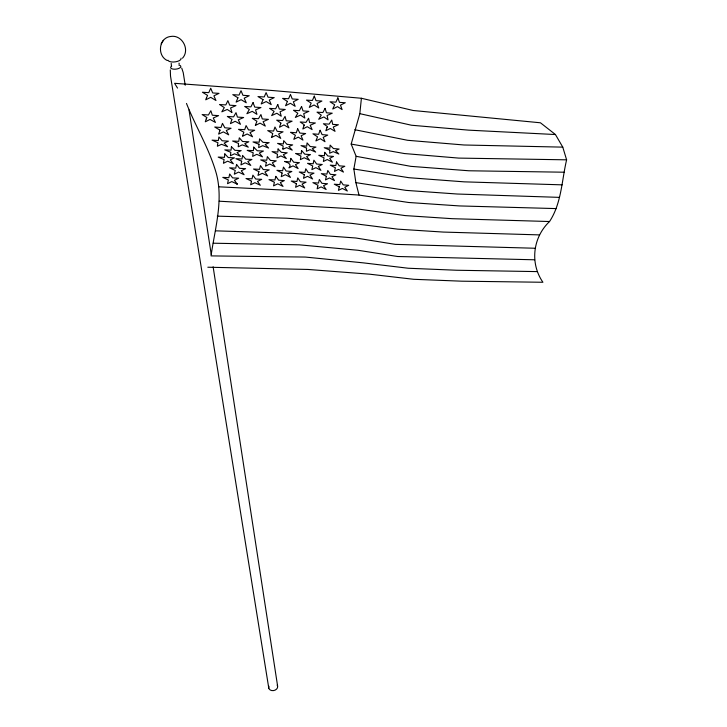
<?xml version="1.0" encoding="UTF-8"?>
<svg xmlns="http://www.w3.org/2000/svg" width="727" height="727" viewBox="0 0 727 727"><rect width="100%" height="100%" fill="white"/><g stroke="black" fill="none" stroke-linecap="round" stroke-linejoin="round"><path stroke-width="1.09" d="M207.822 267.218L307.894 269.444L369.543 274.179L413.69 279.295L461.654 281.185L542.915 282.267C529.738 263.238 532.791 237.42 549.548 221.526C561.598 203.169 561.689 180.56 566.615 159.831L562.771 147.136L555.446 134.54L540.443 122.79L413.181 110.495L361.41 98.263L272.934 90.557L174.598 83.305L177.524 88.085M170.282 69.901L170.509 76.035L268.781 688.133M271.416 137.494L275.86 135.386L280.74 138.375L278.605 134.022L283.057 131.823L277.214 131.36L274.96 127.016L273.606 131.06L267.709 130.606L272.77 133.559L271.562 137.503M556.382 208.594L459.5 205.932L408.619 202.488L359.011 195.063L355.876 182.631L353.858 169.018L356.13 156.314L351.177 144.073L359.82 113.666L361.41 98.263M537.407 271.607L456.547 270.244L408.183 268.236L363.427 262.874L305.376 257.058L211.039 255.895C214.847 228.914 223.489 201.088 216.455 173.989C209.585 149.226 195.936 127.225 186.485 103.443M171.381 65.657L171.218 63.403M182.495 58.187C190.365 49.745 182.004 34.36 170.691 36.477C158.813 37.604 156.778 55.588 167.255 60.523M163.366 40.267L161.167 43.793M318.381 166.41L322.243 164.484L316.645 164.038L313.882 160.176L313.173 163.766L307.539 163.33L312.737 165.983L311.874 169.636L315.872 167.655L320.925 170.336L318.344 166.419M236.875 183.958L237.311 184.158L231.786 181.577L227.542 183.667L228.36 179.978L222.789 177.379L228.86 177.688L229.696 173.98L232.604 177.888L238.647 178.206L234.403 180.287L237.129 183.913M231.777 112.358L227.233 109.45L221.844 111.822L224.298 107.569L219.518 104.515L225.815 104.933L227.878 100.644L229.696 105.188L235.966 105.606L230.568 107.987L231.922 112.34M564.052 172.208L468.824 170.772L410.791 166.347L356.13 156.314M566.615 159.831L458.682 158.095L404.376 153.542L351.177 144.073M213.229 243.209L299.27 244.826L358.084 250.27L397.605 256.504L534.636 259.793M562.771 147.136L464.008 144.991L407.583 140.293L354.803 129.715M534.863 248.243L395.306 244.372L355.785 237.993L292.926 233.34L215.528 230.832M562.135 184.849L464.217 181.85L408.847 177.688L353.858 169.018M549.548 221.526L452.076 218.682L405.148 215.583L358.747 209.112L219.209 201.197M217.291 216.137L286.811 218.209L351.532 223.334L397.724 229.15L443.216 232.067L539.434 234.894M559.381 197.371L457.192 194.018L406.02 190.374L355.876 182.631M555.446 134.54L468.661 130.151L411.509 125.235L359.82 113.666M219.109 186.83L281.885 189.983L359.011 195.063M181.732 68.093L183.24 72.673L185.212 85.223M179.006 63.122L179.224 64.003M189.002 109.886L211.239 254.468M213.129 266.791L277.596 685.97M181.059 58.224A6.643 2.699 -6.6 0 1 175.434 61.84A6.643 2.699 -6.6 0 1 167.973 60.232M277.214 685.125A4.535 3.535 -12.7 0 1 273.488 690.595A4.535 3.535 -12.7 0 1 268.935 686.279M178.815 65.03A5.134 2.117 -6.6 0 1 179.823 67.911A5.134 2.117 -6.6 0 1 172.662 69.02A5.134 2.117 -6.6 0 1 171.672 66.13M278.087 148.971L277.85 152.079L272.062 151.625L277.523 154.278L276.996 157.832L280.895 155.914L286.32 158.541L283.303 154.724L287.192 152.806L281.422 152.361L278.087 148.971M301.541 150.525L301.269 153.915L295.544 153.47L300.933 156.096L300.378 159.631L304.25 157.723L309.566 160.349L306.63 156.541L310.493 154.633L304.804 154.188L301.541 150.525M324.705 152.352L324.406 155.723L318.753 155.287L324.051 157.895L323.361 161.467L327.268 159.531L332.403 162.185L329.685 158.332L333.52 156.432L327.886 155.996L324.705 152.352M282.876 148.653L282.839 149.289L286.574 147.626L292.236 150.116L288.901 146.581L292.663 144.9L286.92 144.319L283.703 140.647L283.357 143.964L277.578 143.383L283.148 146.009L282.876 148.653M306.558 148.154L306.394 151.261L310.047 149.662L315.672 152.088L312.292 148.671L315.936 147.072L310.22 146.536L307.067 142.892L306.703 146.182L301.005 145.609L306.558 148.154M329.831 150.125L329.658 153.215L333.266 151.616L338.827 154.024L335.501 150.634L339.1 149.044L333.439 148.535L330.122 145.1L329.931 148.217L324.242 147.708L329.831 150.125M253.696 147.154L253.432 150.607L247.207 150.353L253.196 152.779L252.642 156.378L256.758 154.342L262.502 156.868L259.303 153.088L263.428 151.052L257.267 150.771L253.696 147.154M231.431 146.709L231.068 150.153L224.797 149.88L230.822 152.297L230.423 155.751L234.53 153.779L240.428 156.25L237.075 152.57L241.182 150.598L234.93 150.325L231.431 146.709M238.547 143.446L238.229 146.79L242.273 144.873L248.298 147.181L244.772 143.692L248.816 141.774L242.591 141.529L239.301 137.785L238.765 141.347L232.595 141.029L238.547 143.446M259.012 144.255L258.685 147.581L262.711 145.673L268.608 148.044L265.191 144.491L269.144 142.665L263.038 142.347L259.539 138.857L259.212 142.192L253.014 141.947L259.012 144.255M224.807 153.888L224.461 157.359L218.182 157.105L224.116 159.576L223.434 163.302L227.678 161.167L233.331 163.775L230.286 159.885L234.439 157.859L228.287 157.55L224.807 153.888M217.527 145.136L217.391 146.209L221.562 144.319L227.578 146.69L224.17 143.11L228.396 141.165L222.171 140.765L218.918 136.967L218.318 140.529L212.066 140.129L217.936 142.728L217.527 145.136M242.664 135.776L242.6 136.231L247.144 133.977L252.551 136.785L250.024 132.559L254.686 130.251L248.516 129.897L246.08 125.58L244.699 129.679L238.511 129.333L243.854 132.205L242.664 135.776M241.682 161.212L240.901 164.929L245.172 162.812L250.779 165.402L247.807 161.503L251.915 159.467L245.799 159.168L242.554 155.378L242.018 158.986L235.875 158.686L241.682 161.212M290.782 158.395L290.227 161.948C275.533 160.794 294.535 161.33 288.964 167.855L292.99 165.856L298.134 168.564L295.48 164.62L299.406 162.666L293.735 162.221L290.782 158.395M266.418 162.421L265.519 166.174L269.817 164.038L275.051 166.765L272.325 162.793L276.224 160.858L270.444 160.431L267.336 156.623L266.773 160.213L260.693 159.913L266.418 162.421M336.565 162.003L335.838 165.574L330.276 165.138L335.383 167.773L334.493 171.399L338.464 169.427L343.453 172.09L340.918 168.21L344.798 166.274L339.264 165.838L336.565 162.003M236.566 164.42L235.757 168.146L229.623 167.837L235.239 170.445L234.303 174.216L238.629 172.09L244.09 174.734L241.3 170.772L245.617 168.646L239.537 168.328L236.566 164.42M296.416 183.704L295.598 187.293L299.588 185.34L304.704 187.975L302.059 184.131L306.049 182.177L300.415 181.75L297.752 177.879L296.925 181.477L291.263 181.05L296.416 183.704M251.388 181.605L250.661 184.776L254.886 182.695L260.33 185.267L257.494 181.414L261.711 179.342L255.731 179.024L252.887 175.134L252.024 178.833L246.008 178.524L251.506 181.105L251.388 181.605M282.103 173.026L281.249 176.688L285.293 174.698L290.455 177.379L287.792 173.462L291.836 171.472L286.156 171.036L283.485 167.083L282.63 170.763L276.914 170.318L282.103 173.026M317.699 186.43L317.136 188.838L321.098 186.894L326.141 189.502L323.542 185.694L327.504 183.749L321.943 183.331L319.344 179.478L318.499 183.068L312.901 182.641L317.972 185.276L317.699 186.43M304.359 174.689L303.504 178.315L307.512 176.334L312.601 178.996L309.993 175.116L313.991 173.135L308.375 172.708L305.776 168.782L304.895 172.435L299.251 171.999L304.359 174.689M275.633 177.106L274.951 179.969L268.999 179.66L274.406 182.232L273.543 185.885L277.741 183.813L283.021 186.421L280.313 182.55L284.33 180.587L278.614 180.16L275.842 176.288L275.633 177.106M339.282 186.821L338.437 190.356L342.372 188.429L347.333 191.019L344.798 187.239L348.733 185.303L343.226 184.885L340.681 181.068L339.818 184.631L334.284 184.204L339.282 186.821M326.368 176.316L325.496 179.914L329.476 177.951L334.484 180.587L331.939 176.734L335.919 174.771L330.358 174.344L327.804 170.463L326.914 174.08L321.325 173.653L326.368 176.316M258.93 171.672L257.976 175.425L262.274 173.308L267.654 175.934L264.928 171.999L269.226 169.882L263.238 169.555L260.493 165.583L259.53 169.355L253.514 169.028L258.93 171.672M206.259 118.874L205.287 121.8L210.03 119.437L215.428 122.436L213.256 117.983L218.6 115.629L212.32 115.229L210.857 110.74L208.44 114.975L202.142 114.566L206.968 117.583L206.259 118.874M280.686 123.708L279.504 127.252L283.957 124.926L288.919 127.852L286.901 123.49L292.09 121.182L286.229 120.791L285.057 116.402L282.594 120.555L276.696 120.164L281.049 123.108L280.686 123.708M255.577 124.699L255.322 125.462L260.021 123.127L265.291 126.08L263.101 121.682L268.417 119.355L262.274 118.964L260.929 114.539L258.467 118.719L252.287 118.328L256.949 121.291L255.577 124.699M231.531 120.437L230.432 123.635L235.166 121.291L240.473 124.272L238.311 119.846L243.645 117.501L237.438 117.102L236.002 112.649L233.585 116.856L227.342 116.456L232.095 119.446L231.531 120.437M303.986 125.598L302.814 129.006L307.248 126.698L312.119 129.606L310.211 125.271L315.382 122.972L309.593 122.59L308.584 118.237L306.012 122.354L300.206 121.972L304.422 124.899L303.986 125.598M297.679 128.77L296.289 132.796L290.491 132.323L295.407 135.277L293.79 139.339L298.306 137.158L302.941 140.093L301.114 135.776L305.631 133.55L299.86 133.077L297.679 128.77M327.014 127.461L325.85 130.742L330.258 128.443L335.038 131.333L333.248 127.034L338.4 124.744L332.684 124.372L331.766 120.046L329.14 124.135L323.397 123.763L327.523 126.662L327.014 127.461M220.017 130.151L218.609 134.113L223.362 131.878L228.696 134.84L226.297 130.506L231.068 128.27L224.834 127.798L222.489 123.372L220.981 127.498L214.729 127.025L220.017 130.151M320.116 130.278L318.599 134.313L312.928 133.823L317.554 136.849L315.882 140.938L320.407 138.712L324.987 141.72L323.197 137.339L327.723 135.113L322.088 134.622L320.116 130.278M206.386 98.109L205.705 99.817L210.748 97.345L215.964 100.508L213.902 95.819L219.009 93.365L212.684 92.938L210.712 88.24L208.767 92.665L202.424 92.238L207.577 95.401L206.386 98.109M237.938 97.772L236.111 102.125L241.119 99.69L246.244 102.771L244.217 98.172L249.225 95.728L242.954 95.319L241.019 90.702L239.065 95.073L232.776 94.664L237.938 97.772M263.065 99.654L261.193 103.979L266.182 101.553L271.216 104.615L269.272 100.053L274.215 97.609L268.063 97.218L266.1 92.611L264.219 96.973L257.985 96.564L263.065 99.654M287.419 101.426L285.557 105.733L290.382 103.298L295.153 106.296L293.372 101.78L298.197 99.335L292.254 98.981L290.446 94.41L288.574 98.754L282.603 98.39L287.419 101.426M253.06 102.616L250.906 106.869L244.681 106.46L249.352 109.495L246.898 113.712L252.26 111.358L256.94 114.366L255.568 109.904L260.948 107.541L254.75 107.123L253.06 102.616M277.778 104.561L275.624 108.786L269.581 108.378L274.106 111.395L271.653 115.584L276.842 113.248L281.249 116.229L280.049 111.794L285.238 109.45L279.304 109.041L277.778 104.561M314.291 96.155L312.383 100.471L306.485 100.108L311.201 103.125L309.284 107.396L314.1 104.979L318.762 107.959L317.072 103.47L321.888 101.044L316.018 100.689L314.291 96.155M301.569 106.487L299.379 110.686L293.481 110.277L297.834 113.267L295.344 117.429L300.505 115.102L304.822 118.065L303.704 113.666L308.884 111.331L303.014 110.931L301.569 106.487M337.864 97.881L335.901 102.162L330.076 101.807L334.684 104.797L332.73 109.041L337.528 106.633L342.099 109.595L340.49 105.142L345.298 102.734L339.491 102.38L337.864 97.881M325.078 108.387L322.852 112.549L317.027 112.158L321.279 115.12L318.717 119.255L323.897 116.938L328.05 119.873L327.086 115.511L332.248 113.194L326.45 112.794L325.078 108.387"/></g></svg>
